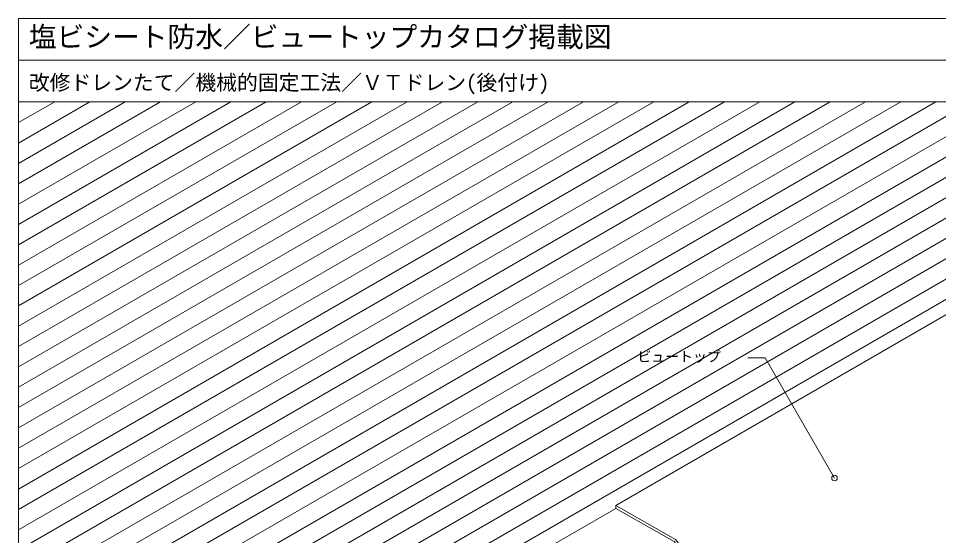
# Model space of a CAD drawing. Units: millimetres, scale not verified. Extents: x -690 to 690, y -477 to 478.
# Drawn here: x -690 to -27, y 105 to 478 of the extents above; entities that cross this region are included whole.
import ezdxf
from ezdxf.enums import TextEntityAlignment as Align

# ---------------------------------------------------------------- set-up
doc = ezdxf.new("R2010")
doc.units = ezdxf.units.MM
doc.header["$LTSCALE"] = 3
for name, color, linetype, lineweight in [('0-0_0', 7, 'Continuous', 18), ('0-1_WAKU', 7, 'Continuous', 18), ('0-4_BOUSUI', 1, 'Continuous', 18), ('0-5_MOJI', 7, 'Continuous', 18), ('0-6_HATCH', 9, 'Continuous', 18), ('0-7_KANAMONO', 4, 'Continuous', 18)]:
    doc.layers.add(name, color=color, linetype=linetype, lineweight=lineweight)
doc.styles.add('ＭＳ ゴシック', font='')
doc.styles.get('ＭＳ ゴシック').set_extended_font_data('MS Gothic')

msp = doc.modelspace()

# ---------------------------------------------------------------- linework, layer by layer
at = {"layer": '0-0_0'}
msp.add_line((-689.917, 447.702), (690.083, 447.702), dxfattribs=at)
at = {"layer": '0-1_WAKU'}
for points in [[(-689.917, -477.298), (690.083, -477.298), (690.083, 477.702), (-689.917, 477.702)], [(690.083, 417.702), (-689.917, 417.702), (-689.917, 477.702), (690.083, 477.702)]]:
    msp.add_lwpolyline(points, close=True, dxfattribs=at)
at = {"layer": '0-4_BOUSUI'}
msp.add_line((-259.42, 124.692), (-259.42, 126.692), dxfattribs=at)
for points in [[(-125.928, 44.279), (-207.453, 91.347), (-216.322, 102.17), (-259.42, 126.692), (0.083, 276.516)], [(-126.397, 42.543), (-208.596, 90), (-217.462, 100.819), (-259.42, 124.692)]]:
    msp.add_lwpolyline(points, dxfattribs=at)
at = {"layer": '0-5_MOJI'}
msp.add_lwpolyline([(-164.322, 233.122), (-151.822, 233.122), (-101.822, 146.52)], dxfattribs=at)
msp.add_circle((-101.822, 146.52), 2, dxfattribs=at)
at = {"layer": '0-6_HATCH'}
for p, q in [((199.869, 417.702), (-689.917, -96.016)), ((174.469, 417.702), (-689.917, -81.352)), ((149.069, 417.702), (-689.917, -66.687)), ((123.669, 417.702), (-689.917, -52.022)), ((98.269, 417.702), (-689.917, -37.357)), ((72.869, 417.702), (-689.917, -22.693)), ((47.469, 417.702), (-689.917, -8.028)), ((22.069, 417.702), (-689.917, 6.637)), ((-3.331, 417.702), (-689.917, 21.301)), ((-28.731, 417.702), (-689.917, 35.966)), ((-54.131, 417.702), (-689.917, 50.631)), ((-79.531, 417.702), (-689.917, 65.295)), ((-104.931, 417.702), (-689.917, 79.96)), ((-130.331, 417.702), (-689.917, 94.625)), ((-155.731, 417.702), (-689.917, 109.29)), ((-181.131, 417.702), (-689.917, 123.954)), ((-206.531, 417.702), (-689.917, 138.619)), ((-231.931, 417.702), (-689.917, 153.284)), ((-257.331, 417.702), (-689.917, 167.948)), ((-282.731, 417.702), (-689.917, 182.613)), ((-308.131, 417.702), (-689.917, 197.278)), ((-333.531, 417.702), (-689.917, 211.942)), ((-358.931, 417.702), (-689.917, 226.607)), ((-384.331, 417.702), (-689.917, 241.272)), ((-409.731, 417.702), (-689.917, 255.936)), ((-435.131, 417.702), (-689.917, 270.601)), ((-460.531, 417.702), (-689.917, 285.266)), ((-485.931, 417.702), (-689.917, 299.931)), ((-511.331, 417.702), (-689.917, 314.595)), ((-536.731, 417.702), (-689.917, 329.26)), ((-562.131, 417.702), (-689.917, 343.925)), ((-587.531, 417.702), (-689.917, 358.589)), ((-612.931, 417.702), (-689.917, 373.254)), ((-638.331, 417.702), (-689.917, 387.919)), ((-663.731, 417.702), (-689.917, 402.583)), ((-689.131, 417.702), (-689.917, 417.248)), ((225.269, 417.702), (-475.028, 13.385))]:
    msp.add_line(p, q, dxfattribs=at)
at = {"layer": '0-7_KANAMONO'}
msp.add_line((-464.484, 6.298), (-259.42, 124.692), dxfattribs=at)

# ---------------------------------------------------------------- texts
at = {"layer": '0-1_WAKU', "style": 'ＭＳ ゴシック'}
for s, height, p in [('塩ビシート防水／ビュートップカタログ掲載図', 14.66, (-682.417, 452.702)), ('改修ドレンたて／機械的固定工法／ＶＴドレン(後付け)', 11, (-682.417, 422.702))]:
    msp.add_text(s, height=height, dxfattribs=at).set_placement(p, align=Align.BOTTOM_LEFT)
at = {"layer": '0-5_MOJI', "style": 'ＭＳ ゴシック'}
msp.add_text('ビュートップ', height=7.331, dxfattribs=at).set_placement((-243.792, 228.122), align=Align.BOTTOM_LEFT)

doc.saveas('drawing.dxf')
